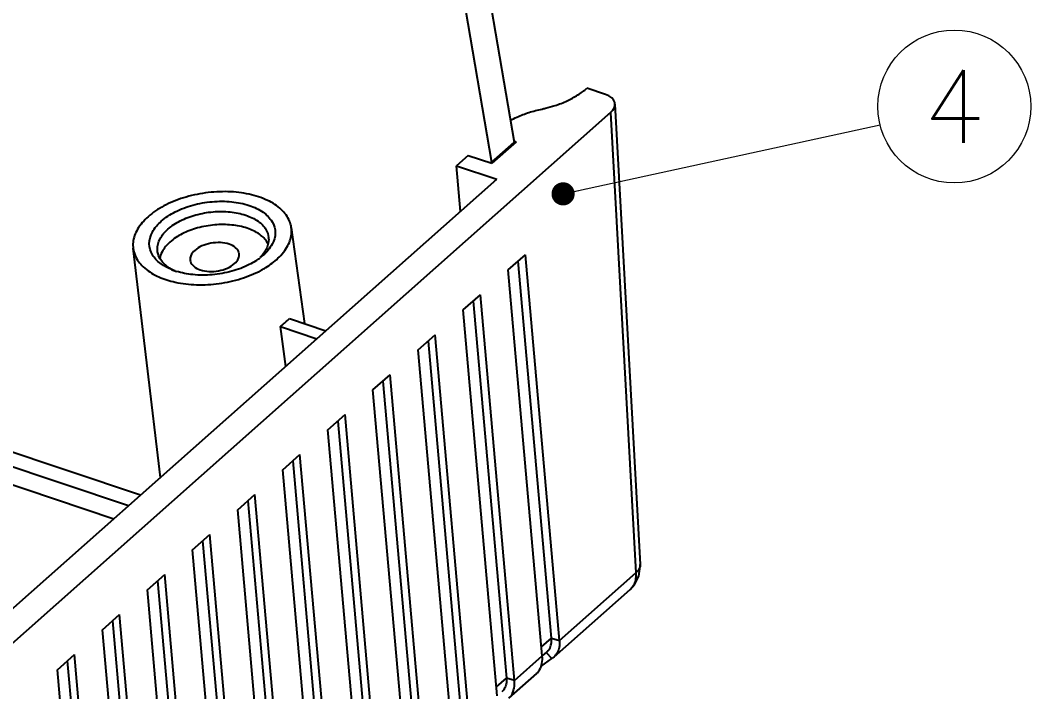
# Model space of a CAD drawing. Header units: millimetres. Extents: x 2015 to 2819, y -1311 to -752.
# Drawn here: x 2493.61 to 2540.85, y -1187.75 to -1156.35 of the extents above; entities that cross this region are included whole.
import ezdxf
from ezdxf.enums import TextEntityAlignment as Align

# ---------------------------------------------------------------- set-up
doc = ezdxf.new("R2010")
doc.units = ezdxf.units.MM
doc.layers.add('06___PRT_ALL_SURFS', color=7, linetype='Continuous')
doc.layers.add('from', color=7, linetype='Continuous', lineweight=13)
doc.styles.add('TXT', font='txt.shx', dxfattribs={"bigfont": 'gbcbig.shx'})
doc.styles.add('宋体', font='SimSun.ttf')
doc.dimstyles.new('YanXiu', dxfattribs={"dimscale": 1.5, "dimtxt": 2.5, "dimasz": 2.2, "dimexe": 0.65, "dimexo": 0.6500000000000028, "dimgap": 0.5, "dimtad": 1, "dimdsep": 46, "dimtxsty": '宋体', "dimcen": 0, "dimclrd": 3, "dimclre": 3, "dimclrt": 3, "dimazin": 2, "dimtfac": 1, "dimtofl": 0, "dimtmove": 0, "dimatfit": 3, "dimfxl": 1, "dimlwd": 5, "dimlwe": 5, "dimarcsym": 0})

# ---------------------------------------------------------------- blocks, each defined once
blk = doc.blocks.new('*u43')
at = {"color": 7, "linetype": 'Continuous'}
for p, q in [((183.7090715096265, 49.43651807519018), (188.727941193727, 20.09042444959005)), ((182.2488825624268, 48.14173039748994), (187.2677522465265, 18.7956367718898)), ((194.6489253079271, 23.17420934018992), (193.4425191809269, 23.57774758158985)), ((194.9796707693267, 21.99466540038975), (74.07435820922638, -85.21523312960994)), ((194.9796707693267, 21.99466540038975), (196.6133143026263, -7.810623051209859)), ((187.2677522465265, 18.7956367718898), (188.727941193727, 20.09042444959005)), ((188.8669036838264, 20.11527063959011), (187.2898996208269, 18.71689994768985)), ((188.715002128527, 20.16608112959011), (188.8669036838264, 20.11527063959011)), ((188.727941193727, 20.09042444959005), (188.7359908454264, 19.99918680648989)), ((185.7631127612267, 19.22760432039013), (185.0038145086264, 18.55431472799)), ((185.7631127612267, 19.22760432039013), (187.2898996208269, 18.71689994768985)), ((185.0038145086264, 18.55431472799), (187.6115908288275, 17.68202350979027)), ((185.2644030343272, 15.60071078709007), (185.0038145086264, 18.55431472799)), ((187.2677522465265, 18.7956367718898), (187.2748163933275, 18.71556919509021)), ((77.8053819990264, -79.6860098490099), (187.6115908288275, 17.68202350979027)), ((175.1794669281271, 8.328149032589863), (174.3022565477268, 14.54604254858987)), ((165.8282675172277, -1.633818221409911), (164.055700231127, 13.21168871909003)), ((172.4809302705271, 12.75716597528981), (172.2885685999272, 12.59937977259005)), ((174.175833297727, 8.663860648390255), (176.5469611977269, 7.870727422789969)), ((173.5917577188275, 8.145945577390194), (175.9628856188274, 7.352812351789908)), ((173.9381486253269, 5.557362152389942), (173.5917577188275, 8.145945577390194))]:
    blk.add_line(p, q, dxfattribs=at)
for centre, radius, start, end in [((171.6779156843268, 13.78472133189007), 1.1600055716, 0.3067329339038938, 6.051790909695888), ((171.584518260227, 12.90963340668986), 1.3401465503, 27.2390282033947, 30.09880377182436), ((169.7134454884272, 15.95857055488977), 4.233828415400001, 302.2826163754925, 305.5930646947925), ((169.893631474527, 15.70466223429003), 3.9224850126, 305.611452249793, 307.6410695223884), ((168.0756923028266, 15.61514306958998), 4.0863417466, 247.267804289702, 251.2211349103188), ((168.2190044639274, 16.02451799859), 4.5200610862, 251.171713619692, 252.4786948541168)]:
    blk.add_arc(centre, radius, start, end, dxfattribs=at)
blk.add_ellipse((193.7696782606272, 22.39736563169004), major_axis=(1.4902019658, 0.1944672981), ratio=0.5729640325, start_param=-0.7017780484, end_param=0.8671156262999999, dxfattribs=at)
for points, start_tangent, end_tangent in [([(188.4880665172268, 21.48475425799006), (188.9096118780271, 21.69964625389002), (189.6924983327272, 22.00633370458991), (190.1089134173271, 22.12958840829015), (190.5373368972269, 22.2313400646899), (190.752437486527, 22.28050382288984), (191.3821754618266, 22.45634642488994), (192.1650619164275, 22.76303387549001), (192.8594007454276, 23.14127810339005), (193.4425191809269, 23.57774758158985)], (0.8723885113672731, 0.4888131393839504), (0.748212297637027, 0.6634593865977939)), ([(174.3004262422264, 14.54567759438987), (174.1848724941274, 14.97235870499003), (173.6536248078273, 15.71716007809005), (172.7600577085277, 16.31157607079012), (171.5765626884267, 16.70745063448999), (170.1990194754271, 16.87271236638981), (168.7390284280273, 16.79397274369012), (167.3148693382273, 16.47761078259009), (166.041919105427, 15.94925624748998), (165.0233045871273, 15.25171328068996)], (-0.1402159903091058, 0.9901209401187497), (-0.7482122976339771, -0.6634593866012334)), ([(165.8817128081273, 14.96457900959012), (166.7827423249264, 15.56650272108982), (167.9189618884275, 16.00178686349), (169.178937870327, 16.22749880308993), (170.4390947708271, 16.22146896898994), (171.5760751537264, 15.98430965239004), (172.4785894196275, 15.53923983019013), (173.0582799491267, 14.92980773678983), (173.2583365229266, 14.21568643028991), (173.0592217039275, 13.46695465818993)], (0.7482122974612778, 0.6634593867959939), (-0.467602505232718, -0.883938853711096)), ([(165.0233045871273, 15.25171328068996), (164.341547873627, 14.44149266479008), (164.0518808392271, 13.58423365569001), (164.0574658557271, 13.21226329219007)], (-0.7482122976402638, -0.6634593865941436), (0.1200469708066559, -0.9927682130286738)), ([(166.3124893412269, 14.45306765959003), (167.1099585489274, 14.98574353729009), (168.115071791527, 15.37070441589003), (169.2294823859274, 15.57027708838996), (170.344062992227, 15.56491371539005), (171.349726090627, 15.35514169298995), (172.148026366327, 14.96149413048988), (172.6608159187272, 14.42250816248998), (172.8314565490264, 13.90701769239013)], (0.7482122636722288, 0.6634594249013871), (0.1049564707556702, -0.9944768168471874)), ([(165.357672953327, 12.70647197338985), (165.3043631295268, 12.79193724818992), (165.1043065557269, 13.5060585545898), (165.3034213746269, 14.25479032669), (165.8817128081273, 14.96457900959012)], (-0.5560931758219015, 0.8311199551233938), (0.7482122636646381, 0.6634594249099474)), ([(165.6416524433271, 12.97076323888996), (165.6247904345264, 13.16251030778994), (165.8007359649264, 13.82482205639008), (166.3124893412269, 14.45306765959003)], (-0.1672585545670011, 0.9859130671231402), (0.7482122636726917, 0.6634594249008652)), ([(172.2349646895264, 14.11669442108996), (171.4426015616273, 14.50741005909003), (170.4444230004274, 14.71562377678993), (169.3381066325264, 14.72095268989005), (168.2320079703268, 14.52287871629005), (167.234285682327, 14.1407591105899), (166.4427120551272, 13.61202396469002)], (-0.8150369597529384, 0.5794089697585697), (-0.7482122976310543, -0.6634593866045296)), ([(173.339338491427, 12.47003170429002), (174.0210952049265, 13.28025232008986), (174.3107622393272, 14.13751132919015), (174.3004262422264, 14.54567759438987)], (0.7482122976323734, 0.6634593866030422), (-0.1402159903163826, 0.9901209401177193)), ([(172.7439619838269, 13.58170708408989), (172.2349646895264, 14.11669442108996)], (-0.501511623432916, 0.8651509068143437), (-0.8150369597465157, 0.5794089697676043)), ([(172.8379046331274, 13.79093139169004), (172.6619590543269, 13.1286196204901)], (0.004865752108138113, -0.999988162158144), (-0.467390288283445, -0.8840510836022533)), ([(164.0574658557271, 13.21226329219007), (164.177770584427, 12.74938627989013), (164.709018270727, 12.00458490679011), (165.6025853700276, 11.41016891409004), (166.6398667613275, 11.0480638802901)], (0.1200469707908147, -0.9927682130305893), (0.9716816897958117, -0.2362936599140064)), ([(166.4427120551272, 13.61202396469002), (165.934745866527, 12.98842321369011)], (-0.7482122976689296, -0.663459386561816), (-0.4673813583569157, -0.8840558047207454)), ([(170.9232174970266, 12.86695688619011), (170.9112421808268, 12.92431198108989), (170.6960765595277, 13.24367493908994), (170.2744504038264, 13.47157991689005), (169.7105526251271, 13.57332893068997), (169.090234101327, 13.53343222799003), (168.5079210102276, 13.35796096339004), (168.0522772898266, 13.07363054168991)], (-0.1476726474980216, 0.9890362931565885), (-0.7482122976377212, -0.663459386597011)), ([(172.6619590543269, 13.1286196204901), (172.4359143417269, 12.79346407678986)], (-0.4673902883163634, -0.8840510835848497), (-0.63766242100344, -0.7703159331339523)), ([(173.0592217039275, 13.46695465818993), (172.4809302705271, 12.75716597528981)], (-0.4676025052129778, -0.8839388537215384), (-0.7482122636624932, -0.6634594249123664)), ([(166.4966302472267, 11.84622387518993), (165.8840536590269, 12.18250515478985), (165.357672953327, 12.70647197338985)], (-0.9219643762934968, 0.3872746943007552), (-0.5560931758106216, 0.8311199551309408)), ([(165.8018791731274, 12.53093356398995), (165.6416524433271, 12.97076323888996)], (-0.5014987542010731, 0.8651583667368488), (-0.1672585546324778, 0.9859130671120323)), ([(165.934745866527, 12.98842321369011), (165.7757743736265, 12.52727285439005)], (-0.4673813583656352, -0.8840558047161355), (-0.1597863375970464, -0.9871516227598083)), ([(166.314668724327, 11.99194762079014), (165.8018791731274, 12.53093356398995)], (-0.8150312455246876, 0.5794170077055701), (-0.5014987541879753, 0.8651583667444411)), ([(168.0522772898266, 13.07363054168991), (167.7926679295269, 12.72372737528985), (167.7527292141267, 12.45231419159018)], (-0.7482122976648493, -0.6634593865664176), (0.08508043338223964, -0.996374086302675)), ([(167.7527292141267, 12.45231419159018), (167.7686167744268, 12.36151962538997), (167.9837823957268, 12.04215666748996), (168.4054085514272, 11.81425168959004), (168.9693063301265, 11.71250267578989), (169.5896248539275, 11.75239937849005), (170.171937945127, 11.92787064309005), (170.627581665427, 12.21220106489)], (0.08508043335032583, -0.9963740863054), (0.7482122976312913, 0.6634593866042624)), ([(170.627581665427, 12.21220106489), (170.8871910257267, 12.56210423119001), (170.9232174970266, 12.86695688619011)], (0.7482122976350014, 0.6634593866000782), (-0.1476726474561557, 0.9890362931628396)), ([(172.4359143417269, 12.79346407678986), (172.2694037930269, 12.61196567808997)], (-0.6376624209825354, -0.7703159331512569), (-0.7104006787097288, -0.7037974678050191)), ([(172.5560741099271, 11.90491622789), (173.339338491427, 12.47003170429002)], (0.8605309655882167, 0.5093981323717345), (0.7482122976295003, 0.6634593866062821)), ([(166.7565174904275, 11.73850054968989), (166.314668724327, 11.99194762079014)], (-0.9083795663299821, 0.4181465813254413), (-0.815031245594915, 0.5794170076067853)), ([(166.6398667613275, 11.0480638802901), (166.7860803902267, 11.01429435038995), (168.1636236032273, 10.84903261858994), (169.6236146505271, 10.92777224119004), (171.0477737404271, 11.24413420238989), (172.3207239731264, 11.77248873748999), (172.5560741099271, 11.90491622789)], (0.9716816897969941, -0.2362936599091443), (0.8605309655916598, 0.5093981323659187)), ([(171.9747157640277, 12.37919074949014), (171.5799007537271, 12.15524226379011), (170.4436811901269, 11.71995812148998), (169.1837052083274, 11.49424618179), (167.9235483078273, 11.50027601588999), (166.8581930041264, 11.71416483508983)], (-0.8451707812486777, -0.5344963522078516), (-0.9535818276223874, 0.301134020044809)), ([(173.9031477767267, 8.39842985298992), (173.9984753396266, 8.485587026089888), (174.0894016195271, 8.5740942365901), (174.175833297727, 8.663860648390028)], (0.7482122976218601, 0.6634593866148983), (0.6815101007517775, 0.7318087062704994)), ([(173.5917577188275, 8.145945577390194), (173.6996845585272, 8.228521939789971), (173.8035167659264, 8.31271216678988), (173.9031477767267, 8.39842985298992)], (0.8024882666780834, 0.5966678991231263), (0.7482122975951115, 0.6634593866450638))]:
    blk.add_spline(points, degree=3, dxfattribs=dict(at, start_tangent=start_tangent, end_tangent=end_tangent))
at = {"layer": '06___PRT_ALL_SURFS', "color": 7, "linetype": 'Continuous'}
for p, q in [((195.2633624663276, 22.55367228658997), (196.8981506848277, -7.272505575209834)), ((164.5238192100269, -2.790506605810151), (107.4958633317265, 16.28512680698987)), ((106.7365650791271, 15.61183721469024), (163.7645209575267, -3.46379619820982)), ((105.7826822843272, 14.76600442629024), (162.8106381626267, -4.309628986509779)), ((188.3507119895266, 11.80248678239013), (189.4633096586267, 12.78905619508987)), ((191.6676779292275, -12.19604548580992), (189.4633096586267, 12.78905619508987)), ((190.5554758388271, -13.18727684491023), (188.3507119895266, 11.80248678239013)), ((191.1527417284269, -12.04541453810998), (188.998061215827, 12.37650824919001)), ((185.4303340951274, 9.212911427090148), (186.5429317642274, 10.19948083978989)), ((188.7477247950274, -14.79025691140987), (186.5429317642274, 10.19948083978989)), ((187.6350979444269, -15.77685220020976), (185.4303340951274, 9.212911427090148)), ((186.0776833214268, 9.786932893890025), (188.2323638340267, -14.63498989340997)), ((182.5099562007272, 6.623336071789709), (183.6225538698263, 7.6099054844899)), ((185.8273469006272, -17.37983226670985), (183.6225538698263, 7.6099054844899)), ((184.7147200500267, -18.3664275555102), (182.5099562007272, 6.623336071789709)), ((183.1573054270275, 7.19735753859004), (185.3119859396274, -17.22456524870995)), ((179.589578306327, 4.033760716490178), (180.7021759754271, 5.02033012928996)), ((180.2369275325264, 4.607782183290055), (182.3916080452263, -19.81414060400994)), ((182.906969006227, -19.96940762200984), (180.7021759754271, 5.02033012928996)), ((181.7943421556274, -20.95600291080973), (179.589578306327, 4.033760716490178)), ((176.6692004119277, 1.444185361189739), (177.7817980810269, 2.430754773989975)), ((177.3165496381271, 2.01820682799007), (179.4712301508271, -22.40371595930992)), ((179.9865911118277, -22.55898297730982), (177.7817980810269, 2.430754773989975)), ((178.8739642612272, -23.54557826601012), (176.6692004119277, 1.444185361189739)), ((173.7488225175266, -1.145389994009747), (174.8614201866267, -0.1588205813100103)), ((174.3961717437269, -0.5713685273099145), (176.5508522563277, -24.99329131460991)), ((177.0662132174266, -25.14855833260981), (174.8614201866267, -0.1588205813100103)), ((175.953586366727, -26.13515362131011), (173.7488225175266, -1.145389994009747)), ((170.8284446231273, -3.734965349310187), (171.9410422922274, -2.748395936609995)), ((171.4757938493267, -3.160943882509855), (173.6304743619266, -27.58286666980985)), ((174.1458353230273, -27.73813368790979), (171.9410422922274, -2.748395936609995)), ((173.0332084723277, -28.72472897661009), (170.8284446231273, -3.734965349310187)), ((167.9080667287271, -6.324540704610172), (169.0206643978272, -5.33797129190998)), ((168.5554159549274, -5.750519237810295), (170.7100964675274, -30.17244202510983)), ((171.2254574285271, -30.32770904321023), (169.0206643978272, -5.33797129190998)), ((170.1128305779266, -31.31430433191008), (167.9080667287271, -6.324540704610172)), ((191.6676779292275, -12.19604548580992), (196.6133143026263, -7.810623051209859)), ((164.9876888343269, -8.914116059910157), (166.100286503427, -7.927546647209965)), ((165.6350380605272, -8.340094593109825), (167.7897185731272, -32.76201738040982)), ((168.3050795341269, -32.91728439840972), (166.100286503427, -7.927546647209965)), ((167.1924526835273, -33.90387968721006), (164.9876888343269, -8.914116059910157)), ((191.3168081455269, -13.26347934100977), (196.2503784404271, -8.888753702410213)), ((162.0673109398276, -11.50369141521014), (163.1799086089277, -10.51712200250995)), ((162.714660166127, -10.92966994841026), (164.869340678727, -35.35159273571026)), ((165.3847016397276, -35.50685975371016), (163.1799086089277, -10.51712200250995)), ((164.2720747891271, -36.49345504251005), (162.0673109398276, -11.50369141521014)), ((190.5053782429268, -12.61944864891029), (191.1527417284269, -12.04541453810998)), ((191.1527417284269, -12.04541453810998), (191.6680880987269, -12.20069449420998)), ((190.564586405827, -13.19720426941012), (190.8624027082269, -12.93312277551013)), ((190.8012828539277, -12.98208162090987), (191.1706692184271, -13.3748951849102)), ((159.1469330454265, -14.09326677051013), (160.2595307145266, -13.10669735770989)), ((159.7942822717278, -13.51924530370979), (161.9489627843277, -37.94116809100979)), ((162.4643237453265, -38.09643510900969), (160.2595307145266, -13.10669735770989)), ((188.7477247950274, -14.79025691140987), (190.5554758388271, -13.18727684491023)), ((190.4576262929268, -13.88984017091025), (191.1706692184271, -13.3748951849102)), ((191.1706692184271, -13.3748951849102), (191.2430954323272, -13.3225570582099)), ((191.3168579665271, -13.26343516341012), (191.2430954323272, -13.3225570582099)), ((161.351696894727, -39.08303039781003), (159.1469330454265, -14.09326677051013)), ((190.1784823031276, -14.34148430041023), (188.3707604408273, -15.94443849091022)), ((187.5850003485275, -15.20902400420982), (188.2323638340267, -14.63498989340997)), ((188.7477102042276, -14.79026984940992), (188.2323638340267, -14.63498989340997))]:
    blk.add_line(p, q, dxfattribs=at)
for points in [[(196.8062850832275, -8.025607870710019), (196.901498017527, -7.391588431509945), (196.8981507020271, -7.272505574309889)], [(196.2480660861265, -8.890797687210124), (196.532926268027, -8.57500456040998), (196.8062850832275, -8.025607870710019)]]:
    blk.add_lwpolyline(points, dxfattribs=at)
blk.add_arc((195.6035434765272, -8.159566057010124), 0.974726317, 311.5720349846956, 322.542392151199, dxfattribs=at)
for points, start_tangent, end_tangent in [([(196.613314349127, -7.810623010009976), (196.6179471479272, -8.01053793850997), (196.6004833219276, -8.203553948510034), (196.5601287970267, -8.38601457131017), (196.4967341720267, -8.55453947540991), (196.4107652901266, -8.706113778109966), (196.377284672727, -8.752369527309838)], (0.07526937587528348, -0.9971632369152733), (-0.608989861521738, -0.7931780055975675)), ([(196.8963800351275, -7.272577646910122), (196.8575382716272, -7.499254440509958), (196.6133141714272, -7.810620656509855)], (0.04066981998677419, -0.9991726406093411), (-0.7722488724812278, -0.635320138946872)), ([(190.8623083537268, -12.93301691790998), (191.0164323457275, -12.74746544911), (191.1361567891272, -12.4283898666099), (191.1527417284269, -12.04541453810998)], (0.7465021637943375, 0.6653829870460863), (-0.08788591692114435, 0.9961305464681472)), ([(191.6676782615277, -12.19604519100994), (191.6468724107272, -12.65864925850997), (191.5021254767271, -13.04075579220989), (191.3167472604264, -13.26331094231)], (0.08788591691012504, -0.9961305464691195), (-0.746551362485255, -0.6653277862613357)), ([(190.1783596898267, -14.3413467386099), (190.3787208319272, -14.10012977610995), (190.5343626083277, -13.68533151891006)], (0.7465029886980151, 0.6653820615743494), (0.1908577793673484, 0.9816176995424261)), ([(190.5343626083277, -13.68533151891006), (190.5559376201272, -13.18745065380995)], (0.1908577794145663, 0.9816176995332454), (-0.08788591686055237, 0.9961305464734933)), ([(188.2323638340267, -14.63498989340997), (188.215778894727, -15.01796522190989), (188.0960544513264, -15.33704080440998), (187.9419304593275, -15.52259227321019)], (0.08788591692114435, -0.9961305464681472), (-0.7465021637943375, -0.6653829870460863)), ([(188.570998969627, -15.70308396660994), (188.7266407460274, -15.28828570941005), (188.7481865763266, -14.79043072041009)], (0.5193276407902347, 0.8545752170003815), (-0.08788591687717957, 0.9961305464720263))]:
    blk.add_spline(points, degree=3, dxfattribs=dict(at, start_tangent=start_tangent, end_tangent=end_tangent))
at = {"layer": 'from', "color": 4}
blk.add_circle((217.2386047642162, 22.39508029635545), 4.9540085595, dxfattribs=at)
at = {"layer": 'from', "color": 6, "style": 'TXT'}
blk.add_text('4', height=4.71810339, dxfattribs=at).set_placement((217.2386047642162, 22.39508029635545), align=Align.MIDDLE)
at = {"layer": 'from', "color": 40}
blk.add_leader([(191.9022306294864, 16.73443055596431), (212.4306626023526, 21.20097268991208)], dimstyle='YanXiu', override={"dimasz": 1, "dimclrd": 40, "dimldrblk": 'Dot'}, dxfattribs=at)

msp = doc.modelspace()

# ---------------------------------------------------------------- block references
at = {"xscale": 0.7217100000000002, "yscale": 0.7217100000000002, "zscale": 0.7217100000000002}
msp.add_blockref('*u43', (2380.490309264168, -1176.547271217936), dxfattribs=at)

doc.saveas('drawing.dxf')
